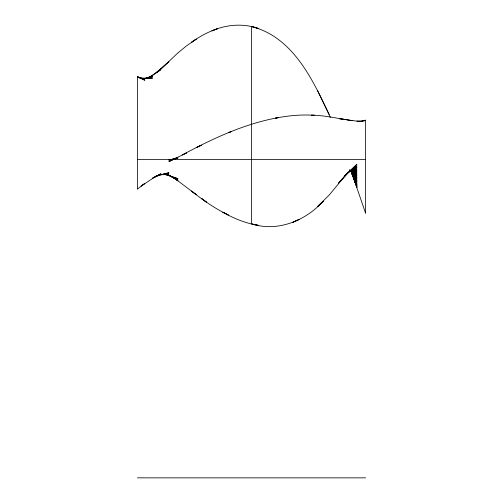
<?xml version="1.0" encoding="UTF-8"?>
<svg xmlns="http://www.w3.org/2000/svg" width="503" height="503" viewBox="0 0 503 503"><rect width="100%" height="100%" fill="white"/><g stroke="black" fill="none" stroke-linecap="round" stroke-linejoin="round"><path stroke-width="0.75" d="M157.049 72.118L168.907 61.523L160.91 69.005L177.943 52.878L186.657 45.76L196.308 39.108L191.498 42.302C199.383 36.618 207.997 31.884 217.252 28.872L211.882 30.853C226.551 24.433 243.584 23.144 258.768 28.596L252.028 26.69C293.884 37.524 313.69 81.568 330.364 117.337M157.049 72.275L160.91 68.653L152.629 75.406M344.234 176.364L356.954 164.236L344.8 175.962M137.42 189.053L144.833 183.463L141.129 186.079L152.629 178.464L160.91 173.73L152.629 178.056L160.91 174.541L157.458 175.591M149.63 77.248L160.91 69.634L155.176 73.633M350.063 171.014L356.954 165.952L348.183 172.793L338.594 183.079L348.183 172.07L329.144 195.126L317.412 206.664L323.328 201.125C305.793 220.622 277.889 232.128 252.028 224.017L258.768 225.394C246.049 223.47 233.964 218.572 222.848 212.203L228.343 215.001C215.07 208.676 202.986 200.137 191.498 191.027L196.308 194.749L173.724 177.678M149.63 77.324L152.629 75.142L148.083 77.707M348.856 172.02L356.954 167.537L349.528 171.209M148.731 77.625L152.629 75.708L146.254 78.141M349.642 171.391L356.954 168.977L349.642 170.907M361.267 121.28L365.58 120.116L365.58 213.014M154.886 176.452L168.907 172.743L160.91 174.818L168.907 173.887L160.91 174.478L168.907 174.774L165.273 174.321L177.943 178.684L168.907 175.641L177.943 179.98L170.196 175.767M146.254 78.317L152.629 76.682L144.833 78.217L152.629 78.059L142.607 78.254M361.267 121.5L365.58 120.544L356.954 121.261L361.248 121.418C344.486 120.469 328.239 115.369 311.388 115.143C298.185 114.508 284.975 116.099 272.073 118.834C240.346 125.656 210.713 139.614 182.312 154.949L186.657 152.855L168.907 161.645L177.943 157.338L168.907 160.394L177.943 158.187L168.907 159.797M349.642 171.133L356.954 170.322L352.572 170.473M349.642 170.574L351.107 170.523L349.642 170.247M141.871 78.474L144.833 78.462L138.903 77.613M137.42 159.445L365.58 159.445M137.42 477.85L365.58 477.85M348.183 120.242L352.559 120.645L339.28 118.689L343.392 119.205M349.642 170.813L356.954 171.73L352.572 170.838M163.091 174.227L168.907 175.421L165.273 174.189M138.903 77.751L144.833 79.172L137.42 76.72L144.833 80.241L137.42 76.5M349.642 170.479L356.954 173.114L352.905 171.36M349.528 169.895L350.88 170.479M349.528 170.102L356.954 174.453L351.314 170.724M170.196 175.887L177.943 180.829L173.724 177.59M350.522 170.58L356.954 175.887L351.107 170.649M350.761 170.769L356.954 177.358L351.792 171.498M351.251 171.033L356.954 178.898L350.949 171.033L356.954 186.808L351.107 171.07M350.692 170.687L356.954 180.414L350.975 170.731L365.58 213.165M350.855 170.982L356.954 181.885L351.107 171.051M317.412 90.282L329.144 114.508M350.88 171.064L356.954 183.281L350.88 170.655M350.692 170.636L356.954 184.614L351 170.938L356.954 185.789L350.811 170.857M350.843 170.536L356.954 187.399L351.019 170.649M251.5 26.778L251.5 159.445M251.5 160.124L251.5 224.087M137.42 76.563L137.42 188.952M201.401 145.204L196.308 147.675L201.401 145.204M298.908 219.547L292.4 222.527L298.908 219.547M231.499 131.446L228.343 132.735L231.499 131.484M278.637 117.564L275.38 118.192L278.637 117.576M314.419 115.3L311.388 115.193L314.419 115.319M206.437 202.068L201.401 198.377L206.437 202.093"/></g></svg>
